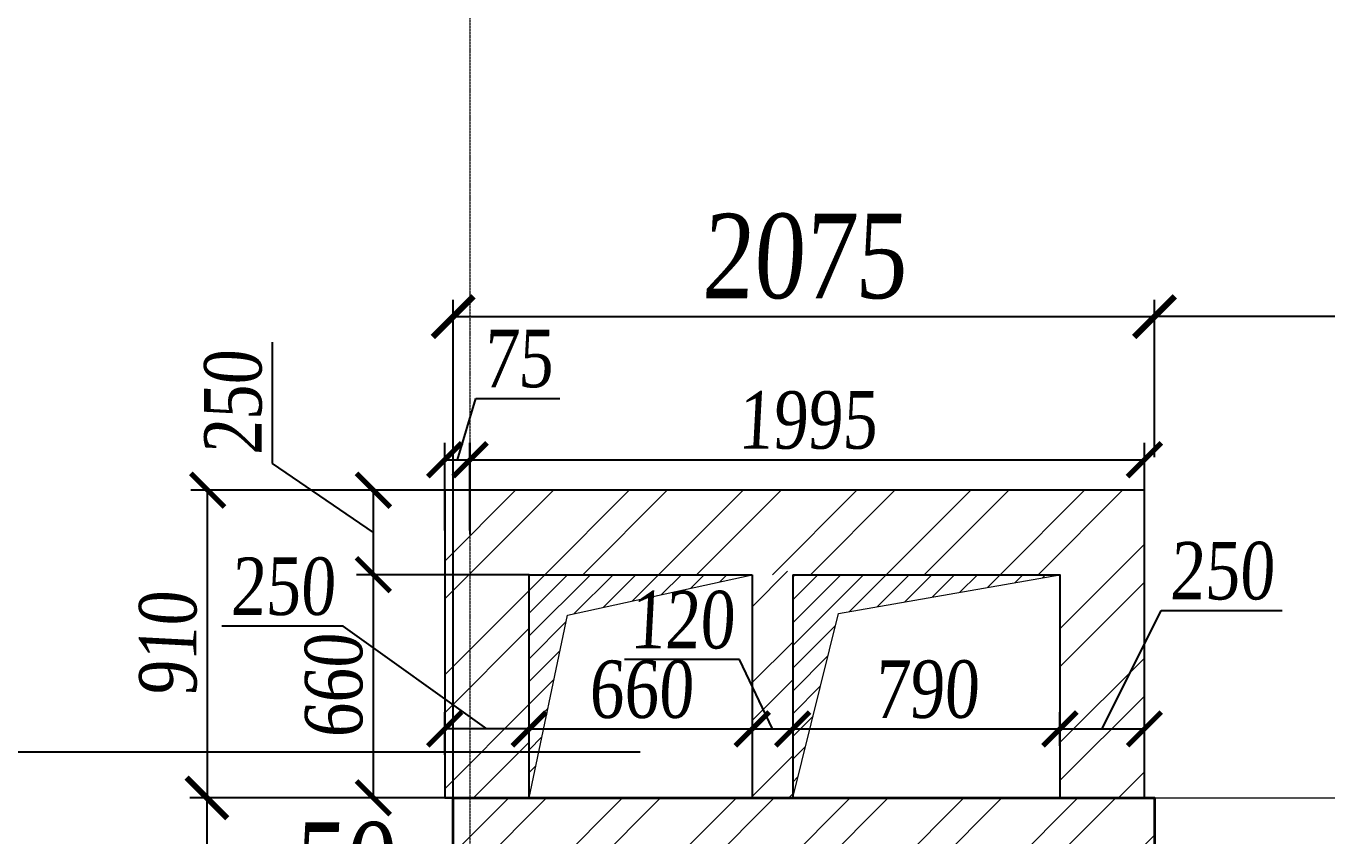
# Model space of a CAD drawing. Header units: inches. Extents: x -407541 to 6688123, y -998590 to 1205599.
# Drawn here: x 41590 to 45439, y 259725 to 262121 of the extents above; entities that cross this region are included whole.
import ezdxf

# ---------------------------------------------------------------- set-up
doc = ezdxf.new("R2010")
doc.units = ezdxf.units.IN
doc.header["$MEASUREMENT"] = 0
doc.linetypes.add('ACAD_ISO04W100', pattern=[30, 24, -3, 0, -3])
for name, color, linetype, lineweight in [('КИРПИЧ', 30, 'Continuous', 35), ('Окна', 9, 'Continuous', 9), ('Оси', 254, 'ACAD_ISO04W100', 5), ('ОТВ ОВ', 4, 'Continuous', 13), ('ПЕРЕГОРОДКА', 7, 'Continuous', 25), ('размер внутр', 142, 'Continuous', 5), ('размеры шахт', 20, 'Continuous', 15), ('текст_OB', 40, 'Continuous', 25), ('Штриховка', 7, 'Continuous', 9)]:
    doc.layers.add(name, color=color, linetype=linetype, lineweight=lineweight)
doc.styles.add('STYLE2', font='times.ttf', dxfattribs={"width": 0.8, "oblique": 3})
doc.dimstyles.new('vnytren', dxfattribs={"dimtxt": 250, "dimasz": 120, "dimexe": 50, "dimexo": 0, "dimgap": 50, "dimtad": 1, "dimdec": 0, "dimzin": 0, "dimdsep": 46, "dimtxsty": 'STYLE2', "dimblk": 'ARCHTICK', "dimcen": 0, "dimadec": 0, "dimazin": 0, "dimtfac": 1, "dimtdec": 0, "dimtmove": 1, "dimatfit": 2, "dimldrblk": 'DOT', "dimfxl": 1, "dimtolj": 1, "dimtzin": 0, "dimarcsym": 0})
doc.dimstyles.new('waxti', dxfattribs={"dimtxt": 170, "dimasz": 100, "dimexe": 50, "dimexo": 0, "dimgap": 30, "dimtad": 1, "dimdec": 0, "dimzin": 0, "dimdsep": 46, "dimtxsty": 'STYLE2', "dimblk": 'ARCHTICK', "dimcen": 0, "dimadec": 0, "dimazin": 0, "dimtfac": 1, "dimtdec": 0, "dimtmove": 1, "dimatfit": 2, "dimldrblk": 'DOT', "dimfxl": 1, "dimtolj": 1, "dimtzin": 0, "dimarcsym": 0})

# ---------------------------------------------------------------- blocks, each defined once
blk = doc.blocks.new('_ARCHTICK')
at = {"color": 0, "linetype": 'ByBlock', "const_width": 0.15}
blk.add_lwpolyline([(-0.5, -0.5), (0.5, 0.5)], dxfattribs=at)
blk = doc.blocks.new('*D858')
at = {"layer": 'размеры шахт', "color": 0, "lineweight": -2, "ltscale": 0.1, "transparency": 16777216}
for p, q in [((43078.2, 260747.5), (42077.1, 260747.5)), ((42127.1, 259837.2), (42127.1, 260747.5)), ((43018.4, 259837.2), (42077.1, 259837.2))]:
    blk.add_line(p, q, dxfattribs=at)
at = {"layer": 'размеры шахт', "color": 0, "lineweight": -2, "ltscale": 0.1, "transparency": 16777216, "xscale": 100, "yscale": 100, "zscale": 100}
for p, rotation in [((42127.1, 260747.5), 90), ((42127.1, 259837.2), 270)]:
    blk.add_blockref('_ARCHTICK', p, dxfattribs=dict(at, rotation=rotation))
at = {"layer": 'размеры шахт', "color": 0, "ltscale": 0.1, "transparency": 16777216, "insert": (42010.4, 260292.4), "char_height": 170, "attachment_point": 5, "rotation": 90, "style": 'STYLE2'}
blk.add_mtext('\\A1;910', dxfattribs=at)
blk = doc.blocks.new('_Dot')
at = {"color": 0, "linetype": 'ByBlock', "lineweight": -2}
blk.add_line((-0.5, 0), (-1, 0), dxfattribs=at)
at = {"color": 0, "linetype": 'ByBlock', "const_width": 0.5}
blk.add_lwpolyline([(-0.25, 0, 1), (0.25, 0, 1)], format="xyb", close=True, dxfattribs=at)
blk = doc.blocks.new('*D859')
at = {"layer": 'размеры шахт', "color": 0, "lineweight": -2, "ltscale": 0.1, "transparency": 16777216}
for p, q in [((42903.2, 260628.3), (42903.2, 260887.4)), ((44898.6, 260627.5), (44898.6, 260887.4)), ((42903.2, 260837.4), (44898.6, 260837.4))]:
    blk.add_line(p, q, dxfattribs=at)
at = {"layer": 'размеры шахт', "color": 0, "lineweight": -2, "ltscale": 0.1, "transparency": 16777216, "xscale": 100, "yscale": 100, "zscale": 100, "rotation": 180}
blk.add_blockref('_ARCHTICK', (42903.2, 260837.4), dxfattribs=at)
at = {"layer": 'размеры шахт', "color": 0, "lineweight": -2, "ltscale": 0.1, "transparency": 16777216, "xscale": 100, "yscale": 100, "zscale": 100}
blk.add_blockref('_ARCHTICK', (44898.6, 260837.4), dxfattribs=at)
at = {"layer": 'размеры шахт', "color": 0, "ltscale": 0.1, "transparency": 16777216, "insert": (43900.9, 260954.2), "char_height": 170, "attachment_point": 5, "style": 'STYLE2'}
blk.add_mtext('\\A1;1995', dxfattribs=at)
blk = doc.blocks.new('*D860')
at = {"layer": 'размеры шахт', "color": 0, "lineweight": -2, "ltscale": 0.1, "transparency": 16777216}
for p, q in [((43078.3, 260041.1), (43078.3, 260091.1)), ((43078.3, 260041.1), (43738.2, 260041.1)), ((43738.2, 260045), (43738.2, 259991.1))]:
    blk.add_line(p, q, dxfattribs=at)
at = {"layer": 'размеры шахт', "color": 0, "lineweight": -2, "ltscale": 0.1, "transparency": 16777216, "xscale": 100, "yscale": 100, "zscale": 100, "rotation": 180}
blk.add_blockref('_ARCHTICK', (43078.3, 260041.1), dxfattribs=at)
at = {"layer": 'размеры шахт', "color": 0, "lineweight": -2, "ltscale": 0.1, "transparency": 16777216, "xscale": 100, "yscale": 100, "zscale": 100}
blk.add_blockref('_ARCHTICK', (43738.2, 260041.1), dxfattribs=at)
at = {"layer": 'размеры шахт', "color": 0, "ltscale": 0.1, "transparency": 16777216, "insert": (43408.3, 260157.6), "char_height": 170, "attachment_point": 5, "style": 'STYLE2'}
blk.add_mtext('\\A1;660', dxfattribs=at)
blk = doc.blocks.new('*D861')
at = {"layer": 'размеры шахт', "color": 0, "lineweight": -2, "ltscale": 0.1, "transparency": 16777216}
for p, q in [((43738.2, 260497.5), (43738.2, 259991.1)), ((43858.2, 260497.5), (43858.2, 259991.1)), ((43700.3, 260246.8), (43360.9, 260246.8)), ((43798.2, 260041.1), (43700.3, 260246.8)), ((43738.2, 260041.1), (43858.2, 260041.1))]:
    blk.add_line(p, q, dxfattribs=at)
at = {"layer": 'размеры шахт', "color": 0, "lineweight": -2, "ltscale": 0.1, "transparency": 16777216, "xscale": 100, "yscale": 100, "zscale": 100, "rotation": 180}
blk.add_blockref('_ARCHTICK', (43738.2, 260041.1), dxfattribs=at)
at = {"layer": 'размеры шахт', "color": 0, "lineweight": -2, "ltscale": 0.1, "transparency": 16777216, "xscale": 100, "yscale": 100, "zscale": 100}
blk.add_blockref('_ARCHTICK', (43858.2, 260041.1), dxfattribs=at)
at = {"layer": 'размеры шахт', "color": 0, "ltscale": 0.1, "transparency": 16777216, "insert": (43530.6, 260363.2), "char_height": 170, "attachment_point": 5, "style": 'STYLE2'}
blk.add_mtext('\\A1;120', dxfattribs=at)
blk = doc.blocks.new('*D862')
at = {"layer": 'размеры шахт', "color": 0, "lineweight": -2, "ltscale": 0.1, "transparency": 16777216}
for p, q in [((43858.2, 260497.5), (43858.2, 259991.1)), ((44648.6, 260085.6), (44648.6, 259991.1)), ((43858.2, 260041.1), (44648.6, 260041.1))]:
    blk.add_line(p, q, dxfattribs=at)
at = {"layer": 'размеры шахт', "color": 0, "lineweight": -2, "ltscale": 0.1, "transparency": 16777216, "xscale": 100, "yscale": 100, "zscale": 100, "rotation": 180}
blk.add_blockref('_ARCHTICK', (43858.2, 260041.1), dxfattribs=at)
at = {"layer": 'размеры шахт', "color": 0, "lineweight": -2, "ltscale": 0.1, "transparency": 16777216, "xscale": 100, "yscale": 100, "zscale": 100}
blk.add_blockref('_ARCHTICK', (44648.6, 260041.1), dxfattribs=at)
at = {"layer": 'размеры шахт', "color": 0, "ltscale": 0.1, "transparency": 16777216, "insert": (44253.4, 260157.8), "char_height": 170, "attachment_point": 5, "style": 'STYLE2'}
blk.add_mtext('\\A1;790', dxfattribs=at)
blk = doc.blocks.new('*D882')
at = {"layer": 'размеры шахт', "color": 0, "lineweight": -2, "ltscale": 0.1, "transparency": 16777216}
for p, q in [((42319.4, 260826.4), (42319.4, 261185)), ((42617.4, 260622.5), (42319.4, 260826.4)), ((43078.2, 260747.5), (42567.4, 260747.5)), ((42617.4, 260497.5), (42617.4, 260747.5)), ((43078.2, 260497.5), (42567.4, 260497.5))]:
    blk.add_line(p, q, dxfattribs=at)
at = {"layer": 'размеры шахт', "color": 0, "lineweight": -2, "ltscale": 0.1, "transparency": 16777216, "xscale": 100, "yscale": 100, "zscale": 100}
for p, rotation in [((42617.4, 260747.5), 90), ((42617.4, 260497.5), 270)]:
    blk.add_blockref('_ARCHTICK', p, dxfattribs=dict(at, rotation=rotation))
at = {"layer": 'размеры шахт', "color": 0, "ltscale": 0.1, "transparency": 16777216, "insert": (42203, 261005.7), "char_height": 170, "attachment_point": 5, "rotation": 90, "style": 'STYLE2'}
blk.add_mtext('\\A1;250', dxfattribs=at)
blk = doc.blocks.new('*D889')
at = {"layer": 'размеры шахт', "color": 0, "lineweight": -2, "ltscale": 0.1, "transparency": 16777216}
for p, q in [((42528.2, 260345.7), (42169.5, 260345.7)), ((42953.3, 260041.1), (42528.2, 260345.7)), ((42828.4, 259964.9), (42828.4, 260091.1)), ((43078.3, 259964.9), (43078.3, 260091.1)), ((43078.3, 260041.1), (42828.4, 260041.1))]:
    blk.add_line(p, q, dxfattribs=at)
at = {"layer": 'размеры шахт', "color": 0, "lineweight": -2, "ltscale": 0.1, "transparency": 16777216, "xscale": 100, "yscale": 100, "zscale": 100, "rotation": 180}
blk.add_blockref('_ARCHTICK', (42828.4, 260041.1), dxfattribs=at)
at = {"layer": 'размеры шахт', "color": 0, "lineweight": -2, "ltscale": 0.1, "transparency": 16777216, "xscale": 100, "yscale": 100, "zscale": 100}
blk.add_blockref('_ARCHTICK', (43078.3, 260041.1), dxfattribs=at)
at = {"layer": 'размеры шахт', "color": 0, "ltscale": 0.1, "transparency": 16777216, "insert": (42348.9, 260462.2), "char_height": 170, "attachment_point": 5, "style": 'STYLE2'}
blk.add_mtext('\\A1;250', dxfattribs=at)
blk = doc.blocks.new('*D890')
at = {"layer": 'размеры шахт', "color": 0, "lineweight": -2, "ltscale": 0.1, "transparency": 16777216}
for p, q in [((44773.6, 260041.3), (44948, 260391.7)), ((44948, 260391.7), (45306.6, 260391.7)), ((44648.6, 259991.1), (44648.6, 260091.3)), ((44898.6, 259991.1), (44898.6, 260091.3)), ((44648.6, 260041.3), (44898.6, 260041.3))]:
    blk.add_line(p, q, dxfattribs=at)
at = {"layer": 'размеры шахт', "color": 0, "lineweight": -2, "ltscale": 0.1, "transparency": 16777216, "xscale": 100, "yscale": 100, "zscale": 100, "rotation": 180}
blk.add_blockref('_ARCHTICK', (44648.6, 260041.3), dxfattribs=at)
at = {"layer": 'размеры шахт', "color": 0, "lineweight": -2, "ltscale": 0.1, "transparency": 16777216, "xscale": 100, "yscale": 100, "zscale": 100}
blk.add_blockref('_ARCHTICK', (44898.6, 260041.3), dxfattribs=at)
at = {"layer": 'размеры шахт', "color": 0, "ltscale": 0.1, "transparency": 16777216, "insert": (45127.3, 260508.2), "char_height": 170, "attachment_point": 5, "style": 'STYLE2'}
blk.add_mtext('\\A1;250', dxfattribs=at)
blk = doc.blocks.new('*D892')
at = {"layer": 'размеры шахт', "color": 0, "lineweight": -2, "ltscale": 0.1, "transparency": 16777216}
for p, q in [((42865.9, 260837.4), (42920.4, 261019.2)), ((42920.4, 261019.2), (43169.4, 261019.2)), ((42828.4, 260628.3), (42828.4, 260887.4)), ((42903.4, 260617.5), (42903.4, 260887.4)), ((42828.4, 260837.4), (42903.4, 260837.4))]:
    blk.add_line(p, q, dxfattribs=at)
at = {"layer": 'размеры шахт', "color": 0, "lineweight": -2, "ltscale": 0.1, "transparency": 16777216, "xscale": 100, "yscale": 100, "zscale": 100, "rotation": 180}
blk.add_blockref('_ARCHTICK', (42828.4, 260837.4), dxfattribs=at)
at = {"layer": 'размеры шахт', "color": 0, "lineweight": -2, "ltscale": 0.1, "transparency": 16777216, "xscale": 100, "yscale": 100, "zscale": 100}
blk.add_blockref('_ARCHTICK', (42903.4, 260837.4), dxfattribs=at)
at = {"layer": 'размеры шахт', "color": 0, "ltscale": 0.1, "transparency": 16777216, "insert": (43044.9, 261135.9), "char_height": 170, "attachment_point": 5, "style": 'STYLE2'}
blk.add_mtext('\\A1;75', dxfattribs=at)
blk = doc.blocks.new('*D893')
at = {"layer": 'размеры шахт', "color": 0, "lineweight": -2, "ltscale": 0.1, "transparency": 16777216}
for p, q in [((43078.2, 260497.4), (42567.4, 260497.4)), ((42617.4, 259837.5), (42617.4, 260497.4)), ((43078.4, 259837.5), (42567.4, 259837.5))]:
    blk.add_line(p, q, dxfattribs=at)
at = {"layer": 'размеры шахт', "color": 0, "lineweight": -2, "ltscale": 0.1, "transparency": 16777216, "xscale": 100, "yscale": 100, "zscale": 100}
for p, rotation in [((42617.4, 260497.4), 90), ((42617.4, 259837.5), 270)]:
    blk.add_blockref('_ARCHTICK', p, dxfattribs=dict(at, rotation=rotation))
at = {"layer": 'размеры шахт', "color": 0, "ltscale": 0.1, "transparency": 16777216, "insert": (42500.9, 260167.4), "char_height": 170, "attachment_point": 5, "rotation": 90, "style": 'STYLE2'}
blk.add_mtext('\\A1;660', dxfattribs=at)
blk = doc.blocks.new('*D1784')
at = {"layer": 'размер внутр', "color": 0, "lineweight": -2, "transparency": 16777216}
for p, q in [((42722, 259461.3), (42338, 259461.3)), ((43278.3, 258586.7), (42722, 259461.3)), ((43253.3, 258440.7), (43253.3, 258636.7)), ((43303.3, 258468.7), (43303.3, 258636.7)), ((43253.3, 258586.7), (43133.3, 258586.7)), ((43253.3, 258586.7), (43303.3, 258586.7)), ((43253.3, 258586.7), (43303.3, 258586.7)), ((43303.3, 258586.7), (43423.3, 258586.7))]:
    blk.add_line(p, q, dxfattribs=at)
at = {"layer": 'размер внутр', "color": 0, "lineweight": -2, "transparency": 16777216, "xscale": 120, "yscale": 120, "zscale": 120}
blk.add_blockref('_ARCHTICK', (43253.3, 258586.7), dxfattribs=at)
at = {"layer": 'размер внутр', "color": 0, "lineweight": -2, "transparency": 16777216, "xscale": 120, "yscale": 120, "zscale": 120, "rotation": 180}
blk.add_blockref('_ARCHTICK', (43303.3, 258586.7), dxfattribs=at)
at = {"layer": 'размер внутр', "color": 0, "transparency": 16777216, "insert": (42530, 259638.4), "char_height": 250, "attachment_point": 5, "style": 'STYLE2'}
blk.add_mtext('\\A1;50', dxfattribs=at)
blk = doc.blocks.new('*D1802')
at = {"layer": 'размер внутр', "color": 0, "lineweight": -2, "ltscale": 0.1, "transparency": 16777216}
for p, q in [((42853.4, 259837.4), (42853.4, 261311)), ((44928.4, 260845.3), (44928.4, 261311)), ((42853.4, 261261), (44928.4, 261261))]:
    blk.add_line(p, q, dxfattribs=at)
at = {"layer": 'размер внутр', "color": 0, "lineweight": -2, "ltscale": 0.1, "transparency": 16777216, "xscale": 120, "yscale": 120, "zscale": 120, "rotation": 180}
blk.add_blockref('_ARCHTICK', (42853.4, 261261), dxfattribs=at)
at = {"layer": 'размер внутр', "color": 0, "lineweight": -2, "ltscale": 0.1, "transparency": 16777216, "xscale": 120, "yscale": 120, "zscale": 120}
blk.add_blockref('_ARCHTICK', (44928.4, 261261), dxfattribs=at)
at = {"layer": 'размер внутр', "color": 0, "ltscale": 0.1, "transparency": 16777216, "insert": (43890.9, 261438.6), "char_height": 250, "attachment_point": 5, "style": 'STYLE2'}
blk.add_mtext('\\A1;2075', dxfattribs=at)
blk = doc.blocks.new('*D1803')
at = {"layer": 'размер внутр', "color": 0, "lineweight": -2, "ltscale": 0.1, "transparency": 16777216}
for p, q in [((44928.4, 260845.3), (44928.4, 261311)), ((46878.4, 260851.8), (46878.4, 261311)), ((46878.4, 261261), (44928.4, 261261))]:
    blk.add_line(p, q, dxfattribs=at)
at = {"layer": 'размер внутр', "color": 0, "lineweight": -2, "ltscale": 0.1, "transparency": 16777216, "xscale": 120, "yscale": 120, "zscale": 120, "rotation": 180}
blk.add_blockref('_ARCHTICK', (44928.4, 261261), dxfattribs=at)
at = {"layer": 'размер внутр', "color": 0, "lineweight": -2, "ltscale": 0.1, "transparency": 16777216, "xscale": 120, "yscale": 120, "zscale": 120}
blk.add_blockref('_ARCHTICK', (46878.4, 261261), dxfattribs=at)
at = {"layer": 'размер внутр', "color": 0, "ltscale": 0.1, "transparency": 16777216, "insert": (45903.4, 261438.6), "char_height": 250, "attachment_point": 5, "style": 'STYLE2'}
blk.add_mtext('\\A1;1950', dxfattribs=at)
blk = doc.blocks.new('*D3548')
at = {"layer": 'размер внутр', "color": 0, "lineweight": -2, "transparency": 16777216}
for p, q in [((42853.4, 259837.2), (42074.9, 259837.2)), ((42124.9, 259837.2), (42124.9, 258237.2)), ((42853.4, 258237.2), (42074.9, 258237.2))]:
    blk.add_line(p, q, dxfattribs=at)
at = {"layer": 'размер внутр', "color": 0, "lineweight": -2, "transparency": 16777216, "xscale": 120, "yscale": 120, "zscale": 120}
for p, rotation in [((42124.9, 259837.2), 89.99999999999919), ((42124.9, 258237.2), 269.9999999999992)]:
    blk.add_blockref('_ARCHTICK', p, dxfattribs=dict(at, rotation=rotation))
at = {"layer": 'размер внутр', "color": 0, "transparency": 16777216, "insert": (41947.7, 259037.2), "char_height": 250, "attachment_point": 5, "rotation": 90, "style": 'STYLE2'}
blk.add_mtext('\\A1;1600', dxfattribs=at)

msp = doc.modelspace()

# ---------------------------------------------------------------- hatches: boundary and pattern name
at = {"layer": 'Штриховка'}
h = msp.add_hatch(dxfattribs=at)
h.set_pattern_fill('ANSI32', color=256, scale=25, style=0)
h.set_pattern_definition([(45, (-6313577.03, 1289607.45), (-168.379802, 168.379802), []), (45, (-6313464.77, 1289607.45), (-168.379802, 168.379802), [])])
edge = h.paths.add_edge_path()
edge.add_line((43858.2, 260497.5), (44648.6, 260497.5))
edge.add_line((44648.6, 260497.5), (44648.6, 259837.2))
edge.add_line((44648.6, 259837.2), (44898.6, 259837.2))
edge.add_line((44898.6, 259837.2), (44898.6, 260747.5))
edge.add_line((44898.6, 260747.5), (42828.4, 260747.5))
edge.add_line((42828.4, 260747.5), (42828.4, 259837.2))
edge.add_line((42828.4, 259837.2), (43078.4, 259837.2))
edge.add_line((43078.4, 259837.2), (43078.4, 260497.5))
edge.add_line((43078.4, 260497.5), (43738.2, 260497.5))
h = msp.add_hatch(dxfattribs=at)
h.set_pattern_fill('ANSI32', color=256, scale=25, style=0)
h.set_pattern_definition([(45, (-6313654.64, 1289607.45), (-168.379802, 168.379802), []), (45, (-6313542.38, 1289607.45), (-168.379802, 168.379802), [])])
h.paths.add_polyline_path([(43858.1, 260433.4), (43858.1, 260507.5), (43738.1, 260507.5), (43738.1, 260421)], flags=17)
h.paths.add_polyline_path([(43738.1, 259837.5), (43858.1, 259837.5), (43858.1, 260433.4), (43738.1, 260421)])
h.paths.add_polyline_path([(43169.2, 259412.1), (44427.1, 259412.1), (44427.1, 258849.2), (43169.2, 258849.2)], flags=9)
at = {"layer": 'Штриховка', "ltscale": 0.1}
h = msp.add_hatch(dxfattribs=at)
h.set_pattern_fill('ANSI31', color=256, scale=15, style=0)
h.set_pattern_definition([(45, (-6313577.026, 1289607.45), (-33.67596045, 33.67596045), [])])
h.paths.add_polyline_path([(43858.2, 259837.2), (43993.9, 260383), (44648.6, 260497.5), (43858.2, 260497.5)])
h.paths.add_polyline_path([(43078.4, 259837.2), (43192, 260378.2), (43738.2, 260497.5), (43078.2, 260497.5)])
at = {"layer": 'Штриховка'}
h = msp.add_hatch(dxfattribs=at)
h.set_pattern_fill('ANSI32', color=256, scale=25, style=0)
h.set_pattern_definition([(45, (-6764080.43, -624333.1), (-168.379802, 168.379802), []), (45, (-6763968.18, -624333.1), (-168.379802, 168.379802), [])])
edge = h.paths.add_edge_path()
edge.add_line((42853.5, 259137.2), (42853.4, 259837.2))
edge.add_line((42853.4, 259837.2), (44928.4, 259837.2))
edge.add_line((44928.4, 259837.2), (44928.4, 259587.2))
edge.add_line((44928.4, 259587.2), (43103.2, 259587.2))
edge.add_line((43103.2, 259587.2), (43103.2, 258237.2))
edge.add_line((43103.2, 258237.2), (42853.4, 258237.2))
edge.add_line((42853.4, 258237.2), (42853.4, 259837.2))

# ---------------------------------------------------------------- linework, layer by layer
at = {"layer": 'КИРПИЧ'}
msp.add_lwpolyline([(42853.5, 259137.2), (42853.4, 259837.2), (44928.4, 259837.2), (44928.4, 259587.2), (43103.2, 259587.2), (43103.2, 258237.2), (42853.4, 258237.2), (42853.4, 259837.2)], dxfattribs=at)
at = {"layer": 'Окна'}
msp.add_lwpolyline([(44928.4, 259587.2), (44928.4, 259667.2), (44928.4, 259837.2), (46878.4, 259837.2), (46878.4, 259587.2)], dxfattribs=at)
at = {"layer": 'Оси', "ltscale": 0.3}
msp.add_line((42903.2, 278737.2), (42903.2, 252403), dxfattribs=at)
at = {"layer": 'ОТВ ОВ', "ltscale": 100}
for points in [[(43738.2, 260497.5), (43078.4, 260497.5), (43078.4, 259837.5), (43738.2, 259837.5)], [(44648.7, 260497.5), (43858.2, 260497.5), (43858.2, 259837.5), (44648.7, 259837.5)]]:
    msp.add_lwpolyline(points, close=True, dxfattribs=at)
at = {"layer": 'ПЕРЕГОРОДКА', "ltscale": 0.1}
for p, q in [((43738.2, 260497.5), (43738.2, 259836.2)), ((43858.2, 260497.5), (43858.2, 259836.2))]:
    msp.add_line(p, q, dxfattribs=at)
msp.add_lwpolyline([(43858.2, 260497.5), (44648.6, 260497.5), (44648.6, 259837.2), (44898.6, 259837.2), (44898.6, 260747.5), (42828.4, 260747.5), (42828.4, 259837.2), (43078.4, 259837.2), (43078.4, 260497.5), (43738.2, 260497.5)], dxfattribs=at)
at = {"layer": 'текст_OB', "ltscale": 0.1}
msp.add_line((39594.6, 259973.2), (43406.8, 259973.2), dxfattribs=at)
at = {"layer": 'Штриховка', "ltscale": 0.1}
for points in [[(43078.4, 259837.2), (43192, 260378.2), (43738.2, 260497.5), (43078.2, 260497.5), (43078.4, 259837.2)], [(43858.2, 259837.2), (43993.9, 260383), (44648.6, 260497.5), (43858.2, 260497.5), (43858.2, 259837.2)]]:
    msp.add_lwpolyline(points, close=True, dxfattribs=at)

# ---------------------------------------------------------------- dimensions: what is measured, and where the dimension line sits
at = {"layer": 'размер внутр', "color": 4, "ltscale": 0.1}
for p1, picture, middle in [((42853.4, 259837.4), '*D1802', (43890.9, 261438.6)), ((46878.4, 260851.8), '*D1803', (45903.4, 261438.6))]:
    dim = msp.add_linear_dim(base=(44928.4, 261261), p1=p1, p2=(44928.4, 260845.3), dimstyle='vnytren', dxfattribs=at)
    dim.commit()
    dim.dimension.update_dxf_attribs({"geometry": picture, "text_midpoint": middle})
at = {"layer": 'размер внутр'}
dim = msp.add_linear_dim(base=(42124.9, 258237.2), p1=(42853.4, 259837.2), p2=(42853.4, 258237.2), angle=90, dimstyle='vnytren', override={"dimlfac": 1, "dimatfit": 3}, dxfattribs=at)
dim.commit()
dim.dimension.update_dxf_attribs({"geometry": '*D3548', "text_midpoint": (41947.7, 259037.2)})
dim = msp.add_linear_dim(base=(43303.3, 258586.7), p1=(43253.3, 258440.7), p2=(43303.3, 258468.7), dimstyle='vnytren', dxfattribs=at)
dim.commit()
dim.dimension.update_dxf_attribs({"geometry": '*D1784', "text_midpoint": (42672, 259461.3), "dimtype": 160})
at = {"layer": 'размеры шахт', "ltscale": 0.1}
for base, p1, p2, picture, middle in [((42903.4, 260837.4), (42828.4, 260628.3), (42903.4, 260617.5), '*D892', (42950.4, 261135.9)), ((44898.6, 260837.4), (42903.2, 260628.3), (44898.6, 260627.5), '*D859', (43900.9, 260954.2)), ((44648.6, 260041.1), (43858.2, 260497.5), (44648.6, 260085.6), '*D862', (44253.4, 260157.8)), ((43738.2, 260041.1), (43078.3, 260041.1), (43738.2, 260045), '*D860', (43408.3, 260157.6))]:
    dim = msp.add_linear_dim(base=base, p1=p1, p2=p2, dimstyle='waxti', dxfattribs=at)
    dim.commit()
    dim.dimension.update_dxf_attribs({"geometry": picture, "text_midpoint": middle})
dim = msp.add_linear_dim(base=(42617.4, 260747.5), p1=(43078.2, 260497.5), p2=(43078.2, 260747.5), angle=90, dimstyle='waxti', dxfattribs=at)
dim.commit()
dim.dimension.update_dxf_attribs({"geometry": '*D882', "text_midpoint": (42319.4, 260856.4), "dimtype": 160})
for base, p1, p2, picture, middle in [((42127.1, 260747.5), (43018.4, 259837.2), (43078.2, 260747.5), '*D858', (42010.4, 260292.4)), ((42617.4, 260497.4), (43078.4, 259837.5), (43078.2, 260497.4), '*D893', (42500.9, 260167.4))]:
    dim = msp.add_linear_dim(base=base, p1=p1, p2=p2, angle=90, dimstyle='waxti', dxfattribs=at)
    dim.commit()
    dim.dimension.update_dxf_attribs({"geometry": picture, "text_midpoint": middle})
for base, p1, p2, picture, middle in [((44898.6, 260041.3), (44648.6, 259991.1), (44898.6, 259991.1), '*D890', (44978, 260391.7)), ((42828.4, 260041.1), (43078.3, 259964.9), (42828.4, 259964.9), '*D889', (42498.2, 260345.7)), ((43858.2, 260041.1), (43738.2, 260497.5), (43858.2, 260497.5), '*D861', (43670.3, 260246.8))]:
    dim = msp.add_linear_dim(base=base, p1=p1, p2=p2, dimstyle='waxti', dxfattribs=at)
    dim.commit()
    dim.dimension.update_dxf_attribs({"geometry": picture, "text_midpoint": middle, "dimtype": 160})

doc.saveas('drawing.dxf')
